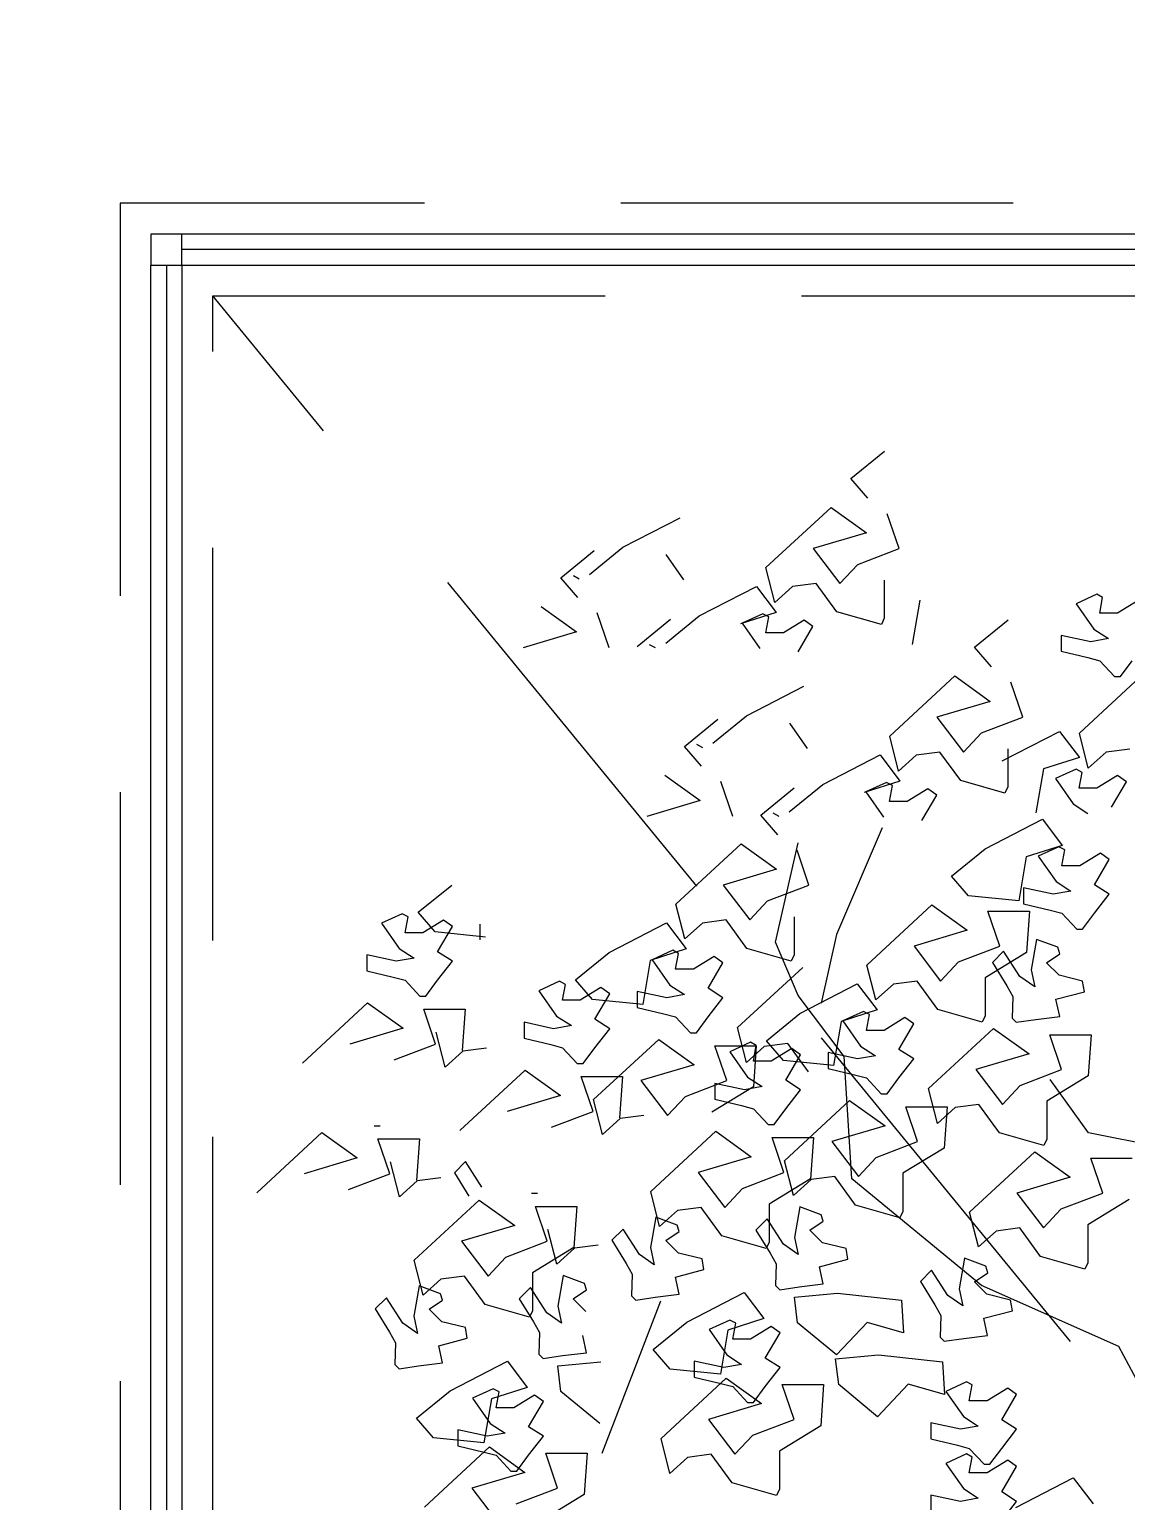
# Model space of a CAD drawing. Header units: metres. Extents: x 1769 to 3632, y 809 to 2652.
# Drawn here: x 2695.007 to 2696.782, y 1866.241 to 1868.622 of the extents above; entities that cross this region are included whole.
import ezdxf

# ---------------------------------------------------------------- set-up
doc = ezdxf.new("R2010")
doc.units = ezdxf.units.M
doc.header["$LTSCALE"] = 10
doc.linetypes.add('HIDDEN', pattern=[9.525, 6.35, -3.175])
for name, color, linetype in [('A-FLOR-LEVL', 2, 'Continuous'), ('A-GLAZ', 150, 'Continuous'), ('A-PATT+', 8, 'Continuous'), ('A-PROJ+', 1, 'HIDDEN'), ('L-PLNT-TREE', 66, 'Continuous')]:
    doc.layers.add(name, color=color, linetype=linetype)

# ---------------------------------------------------------------- blocks, each defined once
blk = doc.blocks.new('*U393')
at = {"layer": 'A-GLAZ', "ltscale": 0.01}
for p, q in [((0.0323058, 0.000025), (0.0355058, 0.000025)), ((0.0323058, 0), (0.0355058, 0)), ((0.0355058, -0.000025), (0.0323058, -0.000025))]:
    blk.add_line(p, q, dxfattribs=at)
blk.add_lwpolyline([(0.0355558, -0.000025), (0.0355058, -0.000025), (0.0355058, 0.000025), (0.0355558, 0.000025)], close=True, dxfattribs=at)
blk = doc.blocks.new('ARAYAN')
at = {"layer": 'L-PLNT-TREE', "color": 86}
for p, q in [((145.7883, 305.6766), (145.843, 305.721)), ((145.816, 305.6446), (145.7883, 305.6766)), ((145.4169, 305.5647), (145.5103, 305.6129)), ((145.6501, 305.5316), (145.7562, 305.6297)), ((145.7562, 305.6297), (145.8139, 305.5883)), ((145.867, 305.5625), (145.8477, 305.6194)), ((145.8139, 305.5883), (145.7272, 305.5625)), ((145.3622, 305.5203), (145.4169, 305.5647)), ((145.7272, 305.5625), (145.7706, 305.5057)), ((145.7996, 305.5368), (145.867, 305.5625)), ((145.3156, 305.5149), (145.3703, 305.5594)), ((145.4867, 305.5527), (145.5156, 305.5114)), ((145.7706, 305.5057), (145.7996, 305.5368)), ((145.3433, 305.483), (145.3156, 305.5149)), ((145.3457, 305.5127), (145.3361, 305.5179)), ((145.6646, 305.4748), (145.6501, 305.5316)), ((145.5413, 305.4528), (145.6347, 305.501)), ((145.6347, 305.501), (145.6669, 305.4585)), ((145.6935, 305.5006), (145.6646, 305.4748)), ((145.7321, 305.5057), (145.6935, 305.5006)), ((145.7658, 305.4593), (145.7321, 305.5057)), ((145.8429, 305.5109), (145.8429, 305.449)), ((146.1892, 305.4882), (146.1555, 305.4727)), ((146.1988, 305.483), (146.1892, 305.4882)), ((145.2835, 305.468), (145.3412, 305.4267)), ((145.9008, 305.4784), (145.8885, 305.4065)), ((146.1555, 305.4727), (146.1843, 305.4315)), ((146.194, 305.4573), (146.1988, 305.483)), ((146.2567, 305.4779), (146.2229, 305.4573)), ((145.3943, 305.4009), (145.3749, 305.4577)), ((145.44, 305.403), (145.4947, 305.4475)), ((145.4866, 305.4084), (145.5413, 305.4528)), ((145.6669, 305.4585), (145.6083, 305.44)), ((145.6449, 305.4563), (145.6111, 305.4408)), ((145.6111, 305.4408), (145.64, 305.3995)), ((145.6545, 305.4511), (145.6449, 305.4563)), ((145.6496, 305.4254), (145.6545, 305.4511)), ((145.7123, 305.446), (145.6786, 305.4254)), ((145.7267, 305.4357), (145.7123, 305.446)), ((145.8381, 305.4387), (145.7658, 305.4593)), ((145.8429, 305.449), (145.8381, 305.4387)), ((145.9899, 305.4019), (146.0446, 305.4463)), ((146.2229, 305.4573), (146.194, 305.4573)), ((145.3412, 305.4267), (145.2545, 305.4009)), ((145.6786, 305.4254), (145.6496, 305.4254)), ((145.7026, 305.3943), (145.7267, 305.4357)), ((146.1314, 305.4212), (146.1314, 305.3953)), ((146.1795, 305.4107), (146.1314, 305.4212)), ((146.2085, 305.416), (146.1795, 305.4107)), ((146.1843, 305.4315), (146.2085, 305.416)), ((145.4701, 305.4008), (145.4605, 305.406)), ((146.0176, 305.3699), (145.9899, 305.4019)), ((146.1314, 305.3953), (146.1747, 305.385)), ((146.1747, 305.385), (146.194, 305.3798)), ((146.194, 305.3798), (146.2181, 305.354)), ((146.2277, 305.354), (146.247, 305.3798)), ((145.8517, 305.2569), (145.9578, 305.355)), ((145.9578, 305.355), (146.0155, 305.3136)), ((146.0686, 305.2878), (146.0492, 305.3447)), ((146.1609, 305.2617), (146.267, 305.3599)), ((146.2181, 305.354), (146.2277, 305.354)), ((145.6184, 305.29), (145.7118, 305.3382)), ((146.0155, 305.3136), (145.9288, 305.2878)), ((145.5171, 305.2402), (145.5718, 305.2847)), ((145.5637, 305.2456), (145.6184, 305.29)), ((145.6883, 305.278), (145.7172, 305.2367)), ((145.9288, 305.2878), (145.9721, 305.231)), ((146.0011, 305.2621), (146.0686, 305.2878)), ((145.8662, 305.2001), (145.8517, 305.2569)), ((145.9721, 305.231), (146.0011, 305.2621)), ((146.0353, 305.2165), (146.1287, 305.2647)), ((145.5448, 305.2083), (145.5171, 305.2402)), ((145.5472, 305.238), (145.5376, 305.2432)), ((145.7428, 305.1781), (145.8363, 305.2263)), ((145.8363, 305.2263), (145.8684, 305.1838)), ((145.8951, 305.2259), (145.8662, 305.2001)), ((145.9337, 305.231), (145.8951, 305.2259)), ((145.9674, 305.1846), (145.9337, 305.231)), ((146.0445, 305.2362), (146.0445, 305.1743)), ((146.1023, 305.2037), (146.09, 305.1318)), ((146.1609, 305.2223), (146.1023, 305.2037)), ((145.485, 305.1933), (145.5428, 305.152)), ((145.5958, 305.1262), (145.5765, 305.183)), ((145.6881, 305.1337), (145.7428, 305.1781)), ((145.8684, 305.1838), (145.8099, 305.1653)), ((145.8464, 305.1816), (145.8127, 305.1661)), ((145.8561, 305.1764), (145.8464, 305.1816)), ((145.8512, 305.1507), (145.8561, 305.1764)), ((146.0396, 305.164), (145.9674, 305.1846)), ((145.6415, 305.1283), (145.6962, 305.1728)), ((145.8127, 305.1661), (145.8416, 305.1248)), ((145.9139, 305.1713), (145.8802, 305.1507)), ((145.9042, 305.1196), (145.9283, 305.161)), ((145.9283, 305.161), (145.9139, 305.1713)), ((146.0445, 305.1743), (146.0396, 305.164)), ((145.5428, 305.152), (145.456, 305.1262)), ((145.6692, 305.0963), (145.6415, 305.1283)), ((145.6716, 305.1261), (145.662, 305.1313)), ((145.8802, 305.1507), (145.8512, 305.1507)), ((145.8396, 305.1078), (145.765, 304.9338)), ((146.0072, 305.0733), (146.1007, 305.1215)), ((146.1007, 305.1215), (146.1329, 305.079)), ((145.5034, 304.9833), (145.6094, 305.0814)), ((145.6094, 305.0814), (145.6672, 305.0401)), ((145.6654, 304.9213), (145.7028, 305.083)), ((145.7202, 305.0142), (145.7009, 305.0711)), ((145.9526, 305.0289), (146.0072, 305.0733)), ((146.0743, 305.0605), (146.062, 304.9886)), ((146.1329, 305.079), (146.0743, 305.0605)), ((146.1276, 305.0768), (146.0939, 305.0613)), ((146.0939, 305.0613), (146.1228, 305.02)), ((146.1372, 305.0716), (146.1276, 305.0768)), ((146.1324, 305.0459), (146.1372, 305.0716)), ((146.1951, 305.0665), (146.1614, 305.0459)), ((146.1854, 305.0148), (146.2095, 305.0562)), ((146.2095, 305.0562), (146.1951, 305.0665)), ((145.6672, 305.0401), (145.5804, 305.0142)), ((146.1614, 305.0459), (146.1324, 305.0459)), ((145.0833, 304.97), (145.1379, 305.0144)), ((145.5804, 305.0142), (145.6238, 304.9575)), ((145.6528, 304.9885), (145.7202, 305.0142)), ((145.9803, 304.9969), (145.9526, 305.0289)), ((146.1179, 304.9993), (146.0698, 305.0097)), ((146.0698, 305.0097), (146.0698, 304.9839)), ((146.1228, 305.02), (146.1469, 305.0045)), ((146.2095, 304.9993), (146.1854, 305.0148)), ((146.062, 304.9886), (145.9803, 304.9969)), ((146.1469, 305.0045), (146.1179, 304.9993)), ((146.1854, 304.9684), (146.2095, 304.9993)), ((145.0572, 304.9676), (145.0234, 304.9521)), ((145.0668, 304.9624), (145.0572, 304.9676)), ((145.0619, 304.9367), (145.0668, 304.9624)), ((145.111, 304.938), (145.0833, 304.97)), ((145.8144, 304.8838), (145.9204, 304.982)), ((146.0698, 304.9839), (146.1131, 304.9736)), ((146.1131, 304.9736), (146.1324, 304.9684)), ((146.1324, 304.9684), (146.1565, 304.9425)), ((146.1661, 304.9425), (146.1854, 304.9684)), ((145.0234, 304.9521), (145.0523, 304.9109)), ((145.0909, 304.9367), (145.0619, 304.9367)), ((145.1246, 304.9573), (145.0909, 304.9367)), ((145.1927, 304.9297), (145.111, 304.938)), ((145.1149, 304.9057), (145.139, 304.947)), ((145.139, 304.947), (145.1246, 304.9573)), ((145.1837, 304.9509), (145.1837, 304.925)), ((145.3945, 304.9046), (145.4879, 304.9528)), ((146.1565, 304.9425), (146.1661, 304.9425)), ((145.7028, 304.8343), (145.6654, 304.9213)), ((145.765, 304.9338), (145.7401, 304.8219)), ((146.1257, 304.913), (146.0909, 304.9259)), ((146.1288, 304.9025), (146.1257, 304.913)), ((145.0474, 304.8901), (144.9993, 304.9006)), ((144.9993, 304.9006), (144.9993, 304.8747)), ((145.0764, 304.8953), (145.0474, 304.8901)), ((145.0523, 304.9109), (145.0764, 304.8953)), ((145.139, 304.8901), (145.1149, 304.9057)), ((145.1149, 304.8592), (145.139, 304.8901)), ((145.3398, 304.8601), (145.3945, 304.9046)), ((146.1072, 304.8878), (146.1288, 304.9025)), ((144.9993, 304.8747), (145.0427, 304.8644)), ((145.0427, 304.8644), (145.0619, 304.8592)), ((145.8289, 304.8271), (145.8144, 304.8838)), ((146.1277, 304.8673), (146.1072, 304.8878)), ((146.1661, 304.858), (146.1277, 304.8673)), ((145.0619, 304.8592), (145.086, 304.8334)), ((145.0957, 304.8334), (145.1149, 304.8592)), ((145.3137, 304.8578), (145.2799, 304.8422)), ((145.2799, 304.8422), (145.3088, 304.801)), ((145.3233, 304.8525), (145.3137, 304.8578)), ((145.3184, 304.8268), (145.3233, 304.8525)), ((145.3675, 304.8281), (145.3398, 304.8601)), ((145.3811, 304.8474), (145.3474, 304.8268)), ((145.3955, 304.8371), (145.3811, 304.8474)), ((145.4402, 304.841), (145.4402, 304.8151)), ((145.4884, 304.8305), (145.4402, 304.841)), ((145.7055, 304.8051), (145.7989, 304.8533)), ((145.7989, 304.8533), (145.8311, 304.8108)), ((145.8577, 304.8529), (145.8289, 304.8271)), ((145.8963, 304.858), (145.8577, 304.8529)), ((146.1227, 304.8283), (146.169, 304.8405)), ((146.169, 304.8405), (146.1661, 304.858)), ((144.8948, 304.7244), (145.0008, 304.8225)), ((145.0008, 304.8225), (145.0586, 304.7811)), ((145.086, 304.8334), (145.0957, 304.8334)), ((145.3474, 304.8268), (145.3184, 304.8268)), ((145.4492, 304.8199), (145.3675, 304.8281)), ((145.3714, 304.7958), (145.3955, 304.8371)), ((145.7774, 304.7348), (145.7028, 304.8343)), ((146.1288, 304.8003), (146.1227, 304.8283)), ((145.0923, 304.8122), (145.1598, 304.8122)), ((145.1117, 304.7553), (145.0923, 304.8122)), ((145.1598, 304.8122), (145.155, 304.745)), ((145.3088, 304.801), (145.3329, 304.7855)), ((145.3955, 304.7803), (145.3714, 304.7958)), ((145.4402, 304.8151), (145.4836, 304.8048)), ((145.7725, 304.7923), (145.7602, 304.7204)), ((145.8311, 304.8108), (145.7725, 304.7923)), ((145.8091, 304.8086), (145.7754, 304.7931)), ((145.7754, 304.7931), (145.8042, 304.7518)), ((145.8187, 304.8034), (145.8091, 304.8086)), ((145.8139, 304.7776), (145.8187, 304.8034)), ((145.8766, 304.7983), (145.8428, 304.7776)), ((146.0899, 304.7955), (146.1288, 304.8003)), ((145.0586, 304.7811), (144.9719, 304.7553)), ((145.2558, 304.7907), (145.2558, 304.7648)), ((145.304, 304.7803), (145.2558, 304.7907)), ((145.3329, 304.7855), (145.304, 304.7803)), ((145.3714, 304.7493), (145.3955, 304.7803)), ((145.6184, 304.7254), (145.6039, 304.7821)), ((145.8428, 304.7776), (145.8139, 304.7776)), ((145.8668, 304.7466), (145.891, 304.788)), ((145.915, 304.6827), (146.021, 304.7808)), ((146.1125, 304.7705), (146.18, 304.7705)), ((146.1319, 304.7136), (146.1125, 304.7705)), ((146.18, 304.7705), (146.1752, 304.7033)), ((145.0442, 304.7296), (145.1117, 304.7553)), ((145.2558, 304.7648), (145.2992, 304.7545)), ((145.2992, 304.7545), (145.3184, 304.7493)), ((145.3184, 304.7493), (145.3426, 304.7235)), ((145.3522, 304.7235), (145.3714, 304.7493)), ((145.3692, 304.6648), (145.4753, 304.7629)), ((145.4753, 304.7629), (145.533, 304.7216)), ((145.5861, 304.6957), (145.5668, 304.7526)), ((145.5668, 304.7526), (145.6343, 304.7526)), ((145.6247, 304.7583), (145.591, 304.7428)), ((145.6473, 304.7512), (145.6184, 304.7254)), ((145.6343, 304.7531), (145.6247, 304.7583)), ((145.6295, 304.7274), (145.6343, 304.7531)), ((145.6343, 304.7526), (145.6295, 304.6854)), ((145.6859, 304.7563), (145.6473, 304.7512)), ((145.6785, 304.7286), (145.6508, 304.7606)), ((145.6922, 304.748), (145.6584, 304.7274)), ((145.7196, 304.7099), (145.6859, 304.7563)), ((145.7066, 304.7377), (145.6922, 304.748)), ((145.8042, 304.7518), (145.8284, 304.7363)), ((145.891, 304.7311), (145.8668, 304.7466)), ((145.3426, 304.7235), (145.3522, 304.7235)), ((145.533, 304.7216), (145.4463, 304.6957)), ((145.591, 304.7428), (145.6198, 304.7015)), ((145.6584, 304.7274), (145.6295, 304.7274)), ((145.7602, 304.7204), (145.6785, 304.7286)), ((145.6824, 304.6963), (145.7066, 304.7377)), ((145.7994, 304.7311), (145.7513, 304.7415)), ((145.7513, 304.7415), (145.7513, 304.7157)), ((145.7898, 304.5359), (145.7774, 304.7348)), ((145.8284, 304.7363), (145.7994, 304.7311)), ((145.8668, 304.7001), (145.891, 304.7311)), ((145.1513, 304.6145), (145.2574, 304.7126)), ((145.2574, 304.7126), (145.3151, 304.6713)), ((145.3682, 304.6454), (145.3488, 304.7023)), ((145.3488, 304.7023), (145.4163, 304.7023)), ((145.4163, 304.7023), (145.4116, 304.6351)), ((145.6198, 304.7015), (145.6439, 304.686)), ((145.7513, 304.7157), (145.7946, 304.7054)), ((145.7946, 304.7054), (145.8139, 304.7001)), ((145.8139, 304.7001), (145.838, 304.6743)), ((145.8476, 304.6743), (145.8668, 304.7001)), ((145.9921, 304.7136), (146.0354, 304.6568)), ((146.0644, 304.6879), (146.1319, 304.7136)), ((146.1752, 304.7033), (146.1077, 304.662)), ((146.1755, 304.6105), (146.1133, 304.6975)), ((145.4463, 304.6957), (145.4897, 304.639)), ((145.5187, 304.67), (145.5861, 304.6957)), ((145.6295, 304.6854), (145.562, 304.6442)), ((145.615, 304.6808), (145.5669, 304.6912)), ((145.5669, 304.6912), (145.5669, 304.6654)), ((145.6439, 304.686), (145.615, 304.6808)), ((145.7066, 304.6808), (145.6824, 304.6963)), ((145.6824, 304.6499), (145.7066, 304.6808)), ((145.838, 304.6743), (145.8476, 304.6743)), ((145.9294, 304.6259), (145.915, 304.6827)), ((146.0354, 304.6568), (146.0644, 304.6879)), ((145.3151, 304.6713), (145.2284, 304.6454)), ((145.5669, 304.6654), (145.6102, 304.6551)), ((145.6102, 304.6551), (145.6295, 304.6499)), ((145.6295, 304.6499), (145.6536, 304.624)), ((145.6632, 304.624), (145.6824, 304.6499)), ((145.6803, 304.5653), (145.7863, 304.6634)), ((145.7863, 304.6634), (145.8441, 304.6221)), ((145.8778, 304.6531), (145.9453, 304.6531)), ((145.8972, 304.5963), (145.8778, 304.6531)), ((145.9583, 304.6517), (145.9294, 304.6259)), ((145.9453, 304.6531), (145.9405, 304.5859)), ((145.9969, 304.6568), (145.9583, 304.6517)), ((146.0306, 304.6104), (145.9969, 304.6568)), ((146.1077, 304.662), (146.1077, 304.6001)), ((145.3007, 304.6197), (145.3682, 304.6454)), ((144.8201, 304.513), (144.9262, 304.6111)), ((144.9262, 304.6111), (144.9839, 304.5698)), ((145.0114, 304.622), (145.021, 304.622)), ((145.0177, 304.6008), (145.0852, 304.6008)), ((145.037, 304.5439), (145.0177, 304.6008)), ((145.0852, 304.6008), (145.0804, 304.5336)), ((145.4623, 304.515), (145.5684, 304.6132)), ((145.5684, 304.6132), (145.6261, 304.5718)), ((145.6536, 304.624), (145.6632, 304.624)), ((145.6599, 304.6028), (145.7273, 304.6028)), ((145.6792, 304.546), (145.6599, 304.6028)), ((145.7273, 304.6028), (145.7226, 304.5356)), ((145.8441, 304.6221), (145.7574, 304.5963)), ((146.1029, 304.5898), (146.0306, 304.6104)), ((146.3621, 304.5732), (146.1755, 304.6105)), ((145.7574, 304.5963), (145.8007, 304.5395)), ((145.8297, 304.5705), (145.8972, 304.5963)), ((145.9405, 304.5859), (145.873, 304.5447)), ((145.982, 304.4815), (146.0881, 304.5796)), ((146.0881, 304.5796), (146.1458, 304.5383)), ((146.1077, 304.6001), (146.1029, 304.5898)), ((144.9839, 304.5698), (144.8972, 304.5439)), ((145.0526, 304.5065), (145.0381, 304.5633)), ((145.1606, 304.5637), (145.1423, 304.5455)), ((145.1872, 304.5223), (145.1606, 304.5637)), ((145.6261, 304.5718), (145.5394, 304.546)), ((145.6947, 304.5086), (145.6803, 304.5653)), ((145.8007, 304.5395), (145.8297, 304.5705)), ((146.1796, 304.5693), (146.247, 304.5693)), ((144.9696, 304.5182), (145.037, 304.5439)), ((145.0814, 304.5324), (145.0526, 304.5065)), ((145.12, 304.5375), (145.0814, 304.5324)), ((145.1423, 304.5455), (145.1657, 304.5075)), ((145.5394, 304.546), (145.5828, 304.4892)), ((145.6118, 304.5202), (145.6792, 304.546)), ((145.7226, 304.5356), (145.6551, 304.4944)), ((145.7236, 304.5344), (145.6947, 304.5086)), ((145.7622, 304.5395), (145.7236, 304.5344)), ((145.796, 304.493), (145.7622, 304.5395)), ((146.0013, 304.3618), (145.7898, 304.5359)), ((145.873, 304.5447), (145.873, 304.4827)), ((145.2679, 304.5121), (145.2775, 304.5121)), ((145.4768, 304.4583), (145.4623, 304.515)), ((145.5828, 304.4892), (145.6118, 304.5202)), ((145.0767, 304.4031), (145.1827, 304.5012)), ((145.1827, 304.5012), (145.2405, 304.4599)), ((145.2936, 304.4341), (145.2742, 304.4909)), ((145.2742, 304.4909), (145.3417, 304.4909)), ((145.3417, 304.4909), (145.3369, 304.4237)), ((145.8682, 304.4724), (145.796, 304.493)), ((145.873, 304.4827), (145.8682, 304.4724)), ((145.9965, 304.4247), (145.982, 304.4815)), ((145.2405, 304.4599), (145.1538, 304.4341)), ((145.1538, 304.4341), (145.1971, 304.3773)), ((145.2261, 304.4083), (145.2936, 304.4341)), ((145.3091, 304.3966), (145.2946, 304.4534)), ((145.4171, 304.4538), (145.3988, 304.4356)), ((145.3988, 304.4356), (145.4222, 304.3976)), ((145.4438, 304.4124), (145.4171, 304.4538)), ((146.0254, 304.4506), (145.9965, 304.4247)), ((145.3369, 304.4237), (145.2694, 304.3825)), ((145.338, 304.4225), (145.3091, 304.3966)), ((145.3766, 304.4276), (145.338, 304.4225)), ((145.0911, 304.3464), (145.0767, 304.4031)), ((145.1971, 304.3773), (145.2261, 304.4083)), ((145.4222, 304.3976), (145.4321, 304.3803)), ((145.92, 304.3868), (145.9018, 304.3685)), ((145.9467, 304.3454), (145.92, 304.3868)), ((145.9735, 304.4062), (145.9648, 304.3566)), ((146.0084, 304.3933), (145.9735, 304.4062)), ((146.0115, 304.3828), (146.0084, 304.3933)), ((146.1748, 304.3989), (146.1699, 304.3886)), ((145.0849, 304.3613), (145.0762, 304.3118)), ((145.1198, 304.3485), (145.0849, 304.3613)), ((145.12, 304.3722), (145.0911, 304.3464)), ((145.1586, 304.3773), (145.12, 304.3722)), ((145.1924, 304.3308), (145.1586, 304.3773)), ((145.2694, 304.3825), (145.2694, 304.3205)), ((145.3196, 304.3781), (145.3109, 304.3285)), ((145.3545, 304.3652), (145.3196, 304.3781)), ((145.3576, 304.3547), (145.3545, 304.3652)), ((145.4321, 304.3803), (145.4309, 304.345)), ((145.9018, 304.3685), (145.9251, 304.3306)), ((145.9899, 304.3681), (146.0115, 304.3828)), ((146.0103, 304.3476), (145.9899, 304.3681)), ((146.2253, 304.2623), (146.0013, 304.3618)), ((145.0314, 304.3419), (145.0132, 304.3237)), ((145.0581, 304.3005), (145.0314, 304.3419)), ((145.1013, 304.3232), (145.1229, 304.338)), ((145.1229, 304.338), (145.1198, 304.3485)), ((145.2661, 304.3587), (145.2479, 304.3404)), ((145.2479, 304.3404), (145.2712, 304.3025)), ((145.2928, 304.3173), (145.2661, 304.3587)), ((145.336, 304.34), (145.3576, 304.3547)), ((145.3565, 304.3195), (145.336, 304.34)), ((145.383, 304.0885), (145.4788, 304.3369)), ((145.4309, 304.345), (145.4377, 304.3382)), ((145.7664, 304.3497), (145.8709, 304.3379)), ((145.8709, 304.3379), (145.8741, 304.2847)), ((145.9709, 304.3286), (145.9467, 304.3454)), ((145.9648, 304.3566), (145.9709, 304.3286)), ((146.0488, 304.3383), (146.0103, 304.3476)), ((146.0517, 304.3209), (146.0488, 304.3383)), ((145.0132, 304.3237), (145.0365, 304.2857)), ((145.1218, 304.3027), (145.1013, 304.3232)), ((145.2646, 304.3102), (145.1924, 304.3308)), ((145.2694, 304.3205), (145.2646, 304.3102)), ((145.317, 304.3005), (145.2928, 304.3173)), ((145.3109, 304.3285), (145.317, 304.3005)), ((145.9251, 304.3306), (145.9351, 304.3133)), ((145.9351, 304.3133), (145.9338, 304.278)), ((146.0054, 304.3087), (146.0517, 304.3209)), ((145.0823, 304.2837), (145.0581, 304.3005)), ((145.0762, 304.3118), (145.0823, 304.2837)), ((145.1602, 304.2935), (145.1218, 304.3027)), ((145.1631, 304.276), (145.1602, 304.2935)), ((145.2712, 304.3025), (145.2812, 304.2852)), ((145.8741, 304.2847), (145.8151, 304.3018)), ((146.0114, 304.2806), (146.0054, 304.3087)), ((145.0365, 304.2857), (145.0465, 304.2684)), ((145.0465, 304.2684), (145.0452, 304.2331)), ((145.1168, 304.2638), (145.1631, 304.276)), ((145.2812, 304.2852), (145.2799, 304.2499)), ((145.3576, 304.2525), (145.3515, 304.2806)), ((145.9338, 304.278), (145.9406, 304.2712)), ((145.9406, 304.2712), (145.9725, 304.2758)), ((145.9725, 304.2758), (146.0114, 304.2806)), ((145.1229, 304.2358), (145.1168, 304.2638)), ((145.2799, 304.2499), (145.2868, 304.2431)), ((145.2868, 304.2431), (145.3186, 304.2477)), ((145.3186, 304.2477), (145.3576, 304.2525)), ((145.7633, 304.2424), (145.8335, 304.2491)), ((145.8335, 304.2491), (145.938, 304.2373)), ((146.3248, 304.0758), (146.2253, 304.2623)), ((145.0452, 304.2331), (145.0521, 304.2263)), ((145.0521, 304.2263), (145.0839, 304.231)), ((145.0839, 304.231), (145.1229, 304.2358)), ((145.1354, 304.1902), (145.2289, 304.2385)), ((145.2289, 304.2385), (145.261, 304.196)), ((145.3106, 304.2311), (145.3807, 304.2377)), ((145.3159, 304.1891), (145.3106, 304.2311)), ((145.938, 304.2373), (145.9412, 304.1842)), ((145.2055, 304.1937), (145.1718, 304.1782)), ((145.261, 304.196), (145.2025, 304.1774)), ((145.2151, 304.1885), (145.2055, 304.1937)), ((145.4791, 304.1127), (145.5852, 304.2108)), ((145.5852, 304.2108), (145.6429, 304.1695)), ((145.5959, 304.1972), (145.62, 304.1714)), ((145.6297, 304.1714), (145.6489, 304.1972)), ((145.696, 304.1436), (145.6766, 304.2005)), ((145.7441, 304.2005), (145.7393, 304.1333)), ((145.832, 304.1482), (145.7686, 304.2004)), ((145.8821, 304.2012), (145.832, 304.1482)), ((145.9412, 304.1842), (145.8821, 304.2012)), ((145.9767, 304.2051), (145.943, 304.1895)), ((145.9864, 304.1999), (145.9767, 304.2051)), ((145.9815, 304.1741), (145.9864, 304.1999)), ((146.0442, 304.1948), (146.0105, 304.1741)), ((146.0586, 304.1844), (146.0442, 304.1948)), ((145.0807, 304.1458), (145.1354, 304.1902)), ((145.1718, 304.1782), (145.2006, 304.137)), ((145.2025, 304.1774), (145.1901, 304.1055)), ((145.2103, 304.1628), (145.2151, 304.1885)), ((145.273, 304.1834), (145.2392, 304.1628)), ((145.2632, 304.1318), (145.2874, 304.1731)), ((145.2874, 304.1731), (145.273, 304.1834)), ((145.3793, 304.1369), (145.3159, 304.1891)), ((145.6429, 304.1695), (145.5562, 304.1436)), ((145.62, 304.1714), (145.6297, 304.1714)), ((145.943, 304.1895), (145.9719, 304.1483)), ((146.0105, 304.1741), (145.9815, 304.1741)), ((146.0345, 304.1431), (146.0586, 304.1844)), ((145.1084, 304.1138), (145.0807, 304.1458)), ((145.2392, 304.1628), (145.2103, 304.1628)), ((145.9719, 304.1483), (145.996, 304.1328)), ((145.1477, 304.1267), (145.1477, 304.1008)), ((145.1958, 304.1162), (145.1477, 304.1267)), ((145.2248, 304.1215), (145.1958, 304.1162)), ((145.2006, 304.137), (145.2248, 304.1215)), ((145.2874, 304.1162), (145.2632, 304.1318)), ((145.5562, 304.1436), (145.5995, 304.0869)), ((145.6285, 304.1179), (145.696, 304.1436)), ((145.7393, 304.1333), (145.6719, 304.0921)), ((145.967, 304.1276), (145.9189, 304.138)), ((145.9189, 304.138), (145.9189, 304.1122)), ((145.996, 304.1328), (145.967, 304.1276)), ((146.0586, 304.1276), (146.0345, 304.1431)), ((146.0345, 304.0966), (146.0586, 304.1276)), ((145.0934, 304.0008), (145.1995, 304.0989)), ((145.1901, 304.1055), (145.1084, 304.1138)), ((145.1477, 304.1008), (145.191, 304.0905)), ((145.1995, 304.0989), (145.2572, 304.0575)), ((145.2632, 304.0853), (145.2874, 304.1162)), ((145.4936, 304.0559), (145.4791, 304.1127)), ((145.5995, 304.0869), (145.6285, 304.1179)), ((145.9189, 304.1122), (145.9623, 304.1018)), ((145.9623, 304.1018), (145.9815, 304.0966)), ((145.191, 304.0905), (145.2103, 304.0853)), ((145.2103, 304.0853), (145.2344, 304.0595)), ((145.244, 304.0595), (145.2632, 304.0853)), ((145.3103, 304.0317), (145.291, 304.0886)), ((145.291, 304.0886), (145.3584, 304.0886)), ((145.3584, 304.0886), (145.3537, 304.0214)), ((145.5224, 304.0818), (145.4936, 304.0559)), ((145.561, 304.0869), (145.5224, 304.0818)), ((145.5948, 304.0404), (145.561, 304.0869)), ((145.6719, 304.0921), (145.6719, 304.0301)), ((145.9767, 304.0877), (145.943, 304.0722)), ((145.9864, 304.0825), (145.9767, 304.0877)), ((145.9815, 304.0966), (146.0056, 304.0708)), ((145.9815, 304.0568), (145.9864, 304.0825)), ((146.0442, 304.0774), (146.0105, 304.0568)), ((146.0152, 304.0708), (146.0345, 304.0966)), ((146.0586, 304.0671), (146.0442, 304.0774)), ((145.2572, 304.0575), (145.1705, 304.0317)), ((145.2344, 304.0595), (145.244, 304.0595)), ((145.943, 304.0722), (145.9719, 304.031)), ((146.0105, 304.0568), (145.9815, 304.0568)), ((146.0056, 304.0708), (146.0152, 304.0708)), ((146.0345, 304.0257), (146.0586, 304.0671)), ((145.1705, 304.0317), (145.2139, 303.9749)), ((145.2429, 304.006), (145.3103, 304.0317)), ((145.667, 304.0198), (145.5948, 304.0404)), ((145.6719, 304.0301), (145.667, 304.0198)), ((145.9719, 304.031), (145.996, 304.0154)), ((146.0586, 304.0102), (146.0345, 304.0257)), ((146.0575, 304.0004), (146.151, 304.0486)), ((146.151, 304.0486), (146.1832, 304.0061)), ((145.3537, 304.0214), (145.2862, 303.9802)), ((145.967, 304.0102), (145.9189, 304.0206)), ((145.9189, 304.0206), (145.9189, 303.9948)), ((145.996, 304.0154), (145.967, 304.0102)), ((146.0345, 303.9793), (146.0586, 304.0102))]:
    blk.add_line(p, q, dxfattribs=at)
at = {"layer": 'L-PLNT-TREE', "color": 64}
for p, q in [((146.1287, 305.2647), (146.1609, 305.2223)), ((146.1754, 305.205), (146.1609, 305.2617)), ((146.2043, 305.2308), (146.1754, 305.205)), ((146.2429, 305.2359), (146.2043, 305.2308)), ((146.1557, 305.2033), (146.1219, 305.1877)), ((146.1653, 305.198), (146.1557, 305.2033)), ((146.1219, 305.1877), (146.1508, 305.1465)), ((146.1604, 305.1723), (146.1653, 305.198)), ((146.2232, 305.1929), (146.1894, 305.1723)), ((146.2134, 305.1413), (146.2375, 305.1826)), ((146.2375, 305.1826), (146.2232, 305.1929)), ((146.1894, 305.1723), (146.1604, 305.1723)), ((146.1508, 305.1465), (146.1749, 305.131)), ((145.6238, 304.9575), (145.6528, 304.9885)), ((145.5178, 304.9265), (145.5034, 304.9833)), ((145.6961, 304.9627), (145.6961, 304.9007)), ((145.9204, 304.982), (145.9782, 304.9406)), ((146.0119, 304.9717), (146.0794, 304.9717)), ((146.0313, 304.9148), (146.0119, 304.9717)), ((146.0794, 304.9717), (146.0746, 304.9045)), ((145.4879, 304.9528), (145.5201, 304.9103)), ((145.5467, 304.9524), (145.5178, 304.9265)), ((145.5853, 304.9575), (145.5467, 304.9524)), ((145.619, 304.911), (145.5853, 304.9575)), ((145.9782, 304.9406), (145.8915, 304.9148)), ((145.8915, 304.9148), (145.9348, 304.858)), ((145.9638, 304.8891), (146.0313, 304.9148)), ((146.0909, 304.9259), (146.0821, 304.8763)), ((145.4615, 304.8917), (145.4492, 304.8199)), ((145.5201, 304.9103), (145.4615, 304.8917)), ((145.4981, 304.9081), (145.4644, 304.8925)), ((145.4644, 304.8925), (145.4932, 304.8513)), ((145.5077, 304.9028), (145.4981, 304.9081)), ((145.5028, 304.8771), (145.5077, 304.9028)), ((145.5656, 304.8977), (145.5318, 304.8771)), ((145.5799, 304.8874), (145.5656, 304.8977)), ((145.6913, 304.8904), (145.619, 304.911)), ((145.6961, 304.9007), (145.6913, 304.8904)), ((145.9348, 304.858), (145.9638, 304.8891)), ((146.0746, 304.9045), (146.0072, 304.8632)), ((146.0374, 304.9065), (146.0191, 304.8882)), ((146.0191, 304.8882), (146.0425, 304.8503)), ((146.064, 304.8651), (146.0374, 304.9065)), ((145.5318, 304.8771), (145.5028, 304.8771)), ((145.5558, 304.8461), (145.5799, 304.8874)), ((145.6039, 304.7821), (145.71, 304.8803)), ((146.0882, 304.8483), (146.064, 304.8651)), ((146.0821, 304.8763), (146.0882, 304.8483)), ((145.4932, 304.8513), (145.5173, 304.8358)), ((145.5799, 304.8305), (145.5558, 304.8461)), ((145.9301, 304.8115), (145.8963, 304.858)), ((146.0072, 304.8632), (146.0072, 304.8012)), ((146.0425, 304.8503), (146.0524, 304.833)), ((145.5173, 304.8358), (145.4884, 304.8305)), ((145.5558, 304.7996), (145.5799, 304.8305)), ((146.0524, 304.833), (146.0512, 304.7976)), ((145.4836, 304.8048), (145.5028, 304.7996)), ((145.5028, 304.7996), (145.527, 304.7738)), ((145.5366, 304.7738), (145.5558, 304.7996)), ((145.6508, 304.7606), (145.7055, 304.8051)), ((145.891, 304.788), (145.8766, 304.7983)), ((146.0023, 304.7909), (145.9301, 304.8115)), ((146.0072, 304.8012), (146.0023, 304.7909)), ((146.0512, 304.7976), (146.058, 304.7908)), ((146.058, 304.7908), (146.0899, 304.7955)), ((145.1272, 304.7179), (145.1127, 304.7747)), ((145.527, 304.7738), (145.5366, 304.7738)), ((146.021, 304.7808), (146.0788, 304.7394)), ((145.1947, 304.7488), (145.1561, 304.7437)), ((145.1561, 304.7437), (145.1272, 304.7179)), ((146.0788, 304.7394), (145.9921, 304.7136)), ((145.3837, 304.608), (145.3692, 304.6648)), ((145.4897, 304.639), (145.5187, 304.67)), ((145.4126, 304.6339), (145.3837, 304.608)), ((145.4512, 304.639), (145.4126, 304.6339)), ((146.1989, 304.5124), (146.1796, 304.5693)), ((146.1458, 304.5383), (146.0591, 304.5124)), ((146.0591, 304.5124), (146.1025, 304.4557)), ((146.1314, 304.4867), (146.1989, 304.5124)), ((145.5057, 304.4841), (145.4768, 304.4583)), ((145.5443, 304.4892), (145.5057, 304.4841)), ((145.578, 304.4427), (145.5443, 304.4892)), ((145.6551, 304.4944), (145.6551, 304.4324)), ((145.7053, 304.49), (145.6966, 304.4404)), ((145.7401, 304.4771), (145.7053, 304.49)), ((146.1025, 304.4557), (146.1314, 304.4867)), ((146.2423, 304.5021), (146.1748, 304.4609)), ((145.4706, 304.4732), (145.4619, 304.4237)), ((145.5054, 304.4604), (145.4706, 304.4732)), ((145.5086, 304.4499), (145.5054, 304.4604)), ((145.6518, 304.4706), (145.6335, 304.4523)), ((145.6785, 304.4292), (145.6518, 304.4706)), ((145.7216, 304.4519), (145.7433, 304.4666)), ((145.7433, 304.4666), (145.7401, 304.4771)), ((146.1748, 304.4609), (146.1748, 304.3989)), ((145.4869, 304.4351), (145.5086, 304.4499)), ((145.5074, 304.4146), (145.4869, 304.4351)), ((145.6502, 304.4221), (145.578, 304.4427)), ((145.6335, 304.4523), (145.6569, 304.4144)), ((145.6966, 304.4404), (145.7026, 304.4124)), ((145.7421, 304.4314), (145.7216, 304.4519)), ((146.064, 304.4557), (146.0254, 304.4506)), ((146.0977, 304.4092), (146.064, 304.4557)), ((145.4679, 304.3956), (145.4438, 304.4124)), ((145.4619, 304.4237), (145.4679, 304.3956)), ((145.5459, 304.4054), (145.5074, 304.4146)), ((145.6551, 304.4324), (145.6502, 304.4221)), ((145.6569, 304.4144), (145.6668, 304.3971)), ((145.7026, 304.4124), (145.6785, 304.4292)), ((145.7806, 304.4221), (145.7421, 304.4314)), ((145.7834, 304.4047), (145.7806, 304.4221)), ((146.1699, 304.3886), (146.0977, 304.4092)), ((145.5024, 304.3757), (145.5487, 304.3879)), ((145.5487, 304.3879), (145.5459, 304.4054)), ((145.6668, 304.3971), (145.6656, 304.3618)), ((145.7371, 304.3925), (145.7834, 304.4047)), ((145.7432, 304.3645), (145.7371, 304.3925)), ((145.5085, 304.3477), (145.5024, 304.3757)), ((145.6656, 304.3618), (145.6724, 304.355)), ((145.7043, 304.3596), (145.7432, 304.3645)), ((145.4377, 304.3382), (145.4696, 304.3429)), ((145.4696, 304.3429), (145.5085, 304.3477)), ((145.5211, 304.3022), (145.6145, 304.3504)), ((145.6145, 304.3504), (145.6467, 304.3079)), ((145.6724, 304.355), (145.7043, 304.3596)), ((145.6963, 304.343), (145.7664, 304.3497)), ((145.7016, 304.301), (145.6963, 304.343)), ((145.4664, 304.2577), (145.5211, 304.3022)), ((145.5912, 304.3057), (145.5574, 304.2901)), ((145.5574, 304.2901), (145.5863, 304.2489)), ((145.5881, 304.2893), (145.5758, 304.2175)), ((145.6467, 304.3079), (145.5881, 304.2893)), ((145.6008, 304.3004), (145.5912, 304.3057)), ((145.5959, 304.2747), (145.6008, 304.3004)), ((145.6586, 304.2953), (145.6249, 304.2747)), ((145.673, 304.285), (145.6586, 304.2953)), ((145.765, 304.2488), (145.7016, 304.301)), ((145.8151, 304.3018), (145.765, 304.2488)), ((145.6249, 304.2747), (145.5959, 304.2747)), ((145.6489, 304.2437), (145.673, 304.285)), ((145.4941, 304.2257), (145.4664, 304.2577)), ((145.5863, 304.2489), (145.6104, 304.2334)), ((145.673, 304.2282), (145.6489, 304.2437)), ((145.7686, 304.2004), (145.7633, 304.2424)), ((145.5758, 304.2175), (145.4941, 304.2257)), ((145.5814, 304.2282), (145.5333, 304.2386)), ((145.5333, 304.2386), (145.5333, 304.2127)), ((145.6104, 304.2334), (145.5814, 304.2282)), ((145.6489, 304.1972), (145.673, 304.2282)), ((145.5333, 304.2127), (145.5767, 304.2024)), ((145.5767, 304.2024), (145.5959, 304.1972)), ((145.6766, 304.2005), (145.7441, 304.2005))]:
    blk.add_line(p, q, dxfattribs=at)
blk = doc.blocks.new('*U398')
at = {"layer": 'A-GLAZ', "ltscale": 0.01}
for p, q in [((0.0304675, 0.000025), (0.0343675, 0.000025)), ((0.0304675, 0), (0.0343675, 0)), ((0.0343675, -0.000025), (0.0304675, -0.000025))]:
    blk.add_line(p, q, dxfattribs=at)
blk.add_lwpolyline([(0.0304175, -0.000025), (0.0304675, -0.000025), (0.0304675, 0.000025), (0.0304175, 0.000025)], close=True, dxfattribs=at)
blk = doc.blocks.new('A$Ca70b421f')
at = {"layer": 'A-PATT+', "ltscale": 0.01, "true_color": 0x939598}
h = blk.add_hatch(dxfattribs=at)
h.set_pattern_fill('DOLMIT', color=252, scale=0.018)
edge = h.paths.add_edge_path()
edge.add_line((25.336, 3.261), (25.336, 0.2))
edge.add_line((25.336, 0.2), (21.7137, 0.2008))
edge.add_arc((21.0849, 39.1483), 38.9526, 269.18272, 270.92484, ccw=False)
edge.add_arc((20.4924, -1.9182), 2.1182, 88.9999, 105.352)
edge.add_arc((20.2844, -1.1028), 1.277, 106.0408, 133.345)
edge.add_line((19.4079, -0.1742), (20.1805, -0.8937))
edge.add_arc((22.7378, -4.4897), 4.4126, 113.9193, 125.4178, ccw=False)
edge.add_arc((23.1734, -5.7416), 5.7347, 93.3642, 112.82617, ccw=False)
edge.add_line((22.8368, -0.0169), (25.336, 0))
edge.add_line((25.336, 0), (40.8755, 0))
edge.add_line((40.8755, 0), (40.8755, 8.8623))
edge.add_line((40.8755, 8.8623), (64.844, 22.7005))
edge.add_line((64.844, 22.7005), (63.6758, 24.7237))
edge.add_line((63.6758, 24.7237), (62.1168, 23.8237))
edge.add_line((62.1168, 23.8237), (61.5418, 24.8196))
edge.add_line((61.5418, 24.8196), (63.1012, 25.7199))
edge.add_line((63.1012, 25.7199), (57.7874, 34.9238))
edge.add_line((57.7874, 34.9238), (54.6065, 33.0876))
edge.add_line((54.6065, 33.0876), (54.6064, 20.8154))
edge.add_line((54.6064, 20.8154), (49.8442, 18.0657))
edge.add_line((49.8442, 18.0657), (50.419, 17.0701))
edge.add_line((50.419, 17.0701), (50.0293, 16.8451))
edge.add_line((50.0293, 16.8451), (49.4544, 17.8408))
edge.add_line((49.4544, 17.8408), (45.1837, 15.3751))
edge.add_line((45.1837, 15.3751), (16.566, 15.375))
edge.add_line((16.566, 15.375), (16.566, 15.5))
edge.add_line((16.566, 15.5), (7.1793, 15.5))
edge.add_line((7.1793, 15.5), (7.1793, 19.454))
edge.add_line((7.1793, 19.454), (0, 19.4542))
edge.add_line((0, 19.4542), (0.0007, 13.375))
edge.add_line((0.0007, 13.375), (15.066, 13.375))
edge.add_line((15.066, 13.375), (15.066, 2.4175))
edge.add_arc((18.8858, 2.4729), 3.8202, 180.8316, 254.2952)
edge.add_arc((18.5138, 0.5707), 1.8948, 223.0293, 249.5502, ccw=False)
edge.add_arc((18.2834, 1.0412), 2.1079, 148.2186, 236.7821, ccw=False)
edge.add_arc((18.6399, 0.629), 2.633, 91.5547, 144.6769, ccw=False)
edge.add_line((18.5684, 3.261), (25.336, 3.261))
h.paths.add_polyline_path([(28.836, 4.3999), (37.9755, 4.3999), (37.9755, 3.6999), (29.536, 3.6999), (29.536, 2.6653), (28.836, 2.6653)], flags=16)
h.paths.add_polyline_path([(23.836, 4.5999), (17.986, 4.5999), (17.986, 12.575), (20.486, 12.575), (20.486, 7.5999), (37.9755, 7.5999), (37.9755, 4.5999)], flags=16)
edge = h.paths.add_edge_path(flags=16)
edge.add_arc((21.0849, 39.1483), 39.1526, 269.18224, 270.86008, ccw=False)
edge.add_arc((20.4924, -1.9182), 1.9182, 88.9906, 105.3155)
edge.add_arc((20.2844, -1.1028), 1.077, 106.1036, 121.8452)
edge.add_line((19.7162, -0.188), (20.1997, -0.6382))
edge.add_arc((22.7378, -4.4897), 4.6126, 113.8955, 123.3845, ccw=False)
edge.add_arc((23.1734, -5.7416), 5.9347, 104.6475, 112.84455, ccw=False)

msp = doc.modelspace()

# ---------------------------------------------------------------- block references
at = {"layer": 'A-FLOR-LEVL'}
msp.add_blockref('A$Ca70b421f', (2681.9374, 1840.6909), dxfattribs=at)

# ---------------------------------------------------------------- next in the draw order: linework, layer by layer
at = {"layer": 'A-PROJ+', "ltscale": 0.01}
msp.add_line((2698.5034, 1864.2908), (2695.3034, 1868.1908), dxfattribs=at)
msp.add_lwpolyline([(2695.3034, 1868.1908), (2698.5034, 1868.1908), (2698.5034, 1868.3408), (2695.1534, 1868.3408), (2695.1534, 1864.2908), (2695.3034, 1864.2908)], close=True, dxfattribs=at)

# ---------------------------------------------------------------- next in the draw order: block references
at = {"layer": 'A-GLAZ', "ltscale": 0.01, "yscale": 1000.000000000007, "zscale": 1000.000000000007}
for name, p, xscale, rotation in [('*U393', (2730.7592, 1868.2662), -1000.000000000007, 0.0006849281418830343), ('*U398', (2695.2288, 1898.7083), 1000.000000000007, 269.9993150718581)]:
    msp.add_blockref(name, p, dxfattribs=dict(at, xscale=xscale, rotation=rotation))
at = {"layer": 'L-PLNT-TREE', "xscale": 0.992608940085266, "yscale": 0.992608940085266, "zscale": 0.992608940085266}
msp.add_blockref('ARAYAN', (2551.6248, 1564.4781), dxfattribs=at)

doc.saveas('drawing.dxf')
